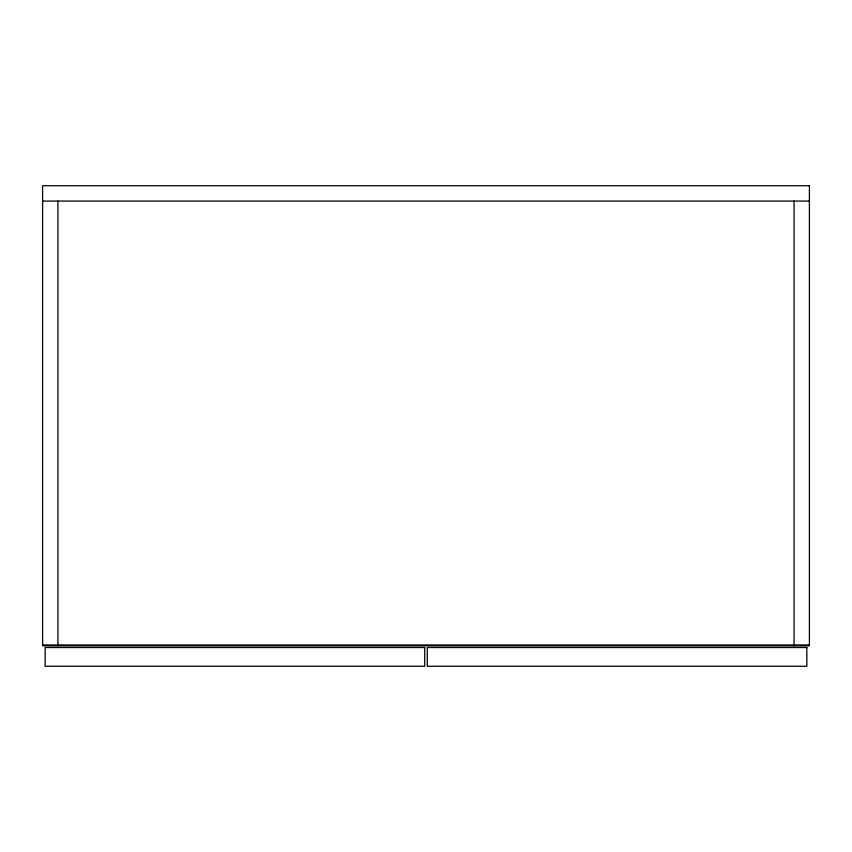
<?xml version="1.0" encoding="UTF-8"?>
<svg xmlns="http://www.w3.org/2000/svg" width="852" height="852" viewBox="0 0 852 852"><rect width="100%" height="100%" fill="white"/><g stroke="black" fill="none" stroke-linecap="round" stroke-linejoin="round"><path stroke-width="1.28" d="M42.6 201.072L809.4 201.072M42.6 644.964L809.4 644.964M794.064 201.072L794.064 645.816M57.936 201.072L57.936 645.816M809.4 185.736L42.6 185.736L42.6 645.816L809.4 645.816L809.4 185.736M424.722 647.52L45.156 647.52L45.156 666.264L424.722 666.264L424.722 647.52M806.844 647.52L427.278 647.52L427.278 666.264L806.844 666.264L806.844 647.52"/></g></svg>
